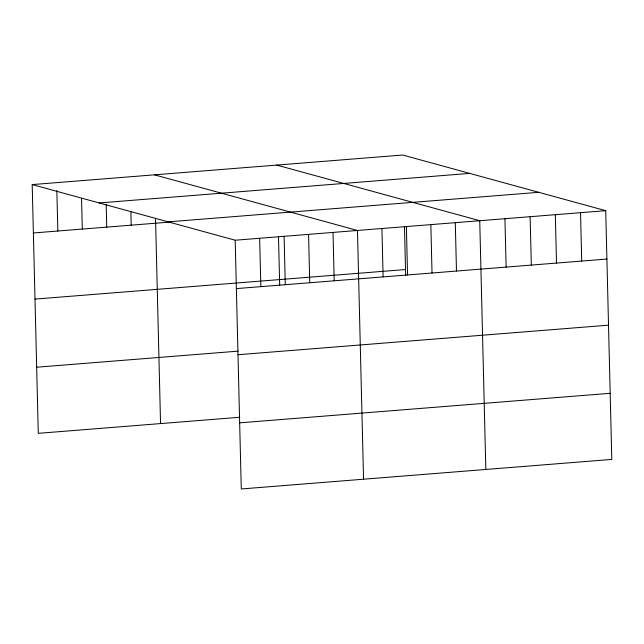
<?xml version="1.0" encoding="UTF-8"?>
<svg xmlns="http://www.w3.org/2000/svg" width="644" height="644" viewBox="0 0 644 644"><rect width="100%" height="100%" fill="white"/><g stroke="black" fill="none" stroke-linecap="round" stroke-linejoin="round"><path stroke-width="0.97" d="M32.2 184.587L402.725 155.035L605.722 210.668L611.8 459.414L241.275 488.965L235.197 240.22L32.2 184.587L38.278 433.332L239.785 417.264M99.192 202.949L469.709 173.397M168.213 221.858L538.73 192.315M33.383 232.975L171.304 221.971M235.197 240.22L605.722 210.668M35.001 299.09L405.519 269.538M236.38 288.601L606.906 259.057M36.66 367.209L238.167 351.141M237.998 354.723L608.516 325.172M239.665 422.842L610.182 393.299M276.743 165.081L479.74 220.715L485.826 469.46M154.471 174.838L357.468 230.463L363.554 479.208M580.526 212.681L581.709 261.062M555.329 214.685L556.513 263.074M530.133 216.698L531.316 265.087M504.936 218.71L506.12 267.091M455.292 222.663L456.475 271.052M430.836 224.619L432.019 273M406.38 226.567L407.563 274.956M404.464 226.463L405.664 275.463M381.924 228.515L383.108 276.904M333.02 232.42L334.196 280.8M308.565 234.368L309.748 282.756M284.109 236.316L285.292 284.704M278.49 236.509L279.689 285.509M259.653 238.264L260.836 286.652M155.534 218.284L160.549 423.583M130.861 211.345L131.199 225.167M106.188 204.406L106.743 227.123M81.547 198.457L82.295 229.071M56.849 190.535L57.839 231.019"/></g></svg>
